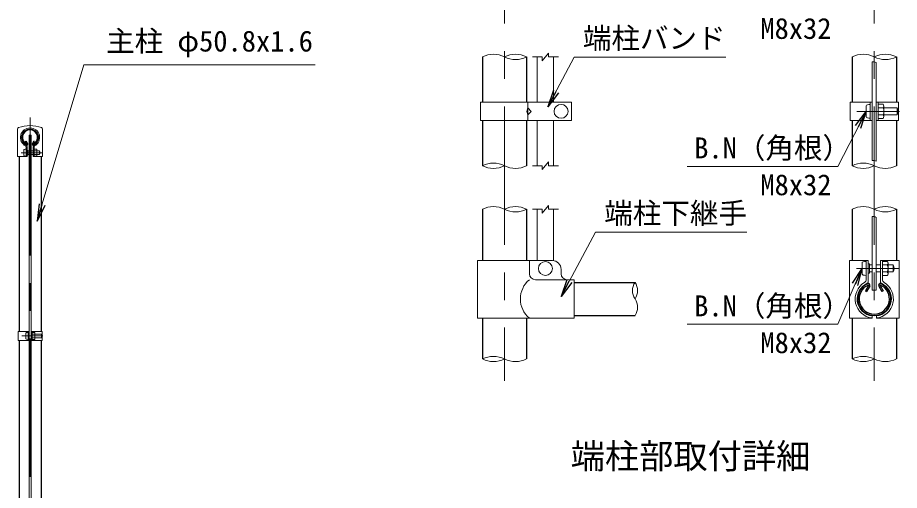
# Model space of a CAD drawing. Units: millimetres, scale not verified. Extents: x -4200 to 4200, y -2970 to 2970.
# Drawn here: x -72 to 1955, y 321 to 1407 of the extents above; entities that cross this region are included whole.
import ezdxf
from ezdxf.enums import TextEntityAlignment as Align

# ---------------------------------------------------------------- set-up
doc = ezdxf.new("R2010")
doc.units = ezdxf.units.MM
doc.header["$LTSCALE"] = 10
doc.linetypes.add('USER1', pattern=[50.8, 31.75, -6.35, 6.35, -6.35])
for name, color, linetype, lineweight in [('0-0_D-TTL-TXT', 7, 'Continuous', 25), ('0-1_D-BMK', 2, 'USER1', 13), ('0-2_D-STR1', 1, 'Continuous', 25), ('0-3_D-STR-DIM', 7, 'Continuous', 13), ('0-4_0', 7, 'Continuous', 25), ('0-B_D-STR3', 3, 'Continuous', 13), ('0-D_D-STR-TXT', 7, 'Continuous', 13)]:
    doc.layers.add(name, color=color, linetype=linetype, lineweight=lineweight)
doc.styles.add('ＭＳ ゴシック', font='')
doc.styles.get('ＭＳ ゴシック').set_extended_font_data('MS Gothic')

# ---------------------------------------------------------------- blocks, each defined once
blk = doc.blocks.new('_Open')
at = {"layer": '0-4_0'}
blk.add_line((-10, 1.667), (0, 0), dxfattribs=at)
blk.add_lwpolyline([(-10, -1.667), (0, 0), (-10, 0)], dxfattribs=at)

msp = doc.modelspace()

# ---------------------------------------------------------------- linework, layer by layer
at = {"layer": '0-1_D-BMK'}
for p, q in [((1046.97, 1710.33), (1046.97, 572.33)), ((1896.97, 1710.33), (1896.97, 572.33)), ((-43.67, 1177.33), (-43.67, -79.73)), ((1856.89, 1191.33), (1954.64, 1191.33)), ((-64, 1096.28), (-15.12, 1096.28)), ((1856.31, 830.33), (1954.07, 830.33)), ((-62.95, 675.27), (-14.07, 675.27))]:
    msp.add_line(p, q, dxfattribs=at)
at = {"layer": '0-2_D-STR1'}
for p, q in [((996.17, 1316.33), (996.17, 1212.32)), ((1097.77, 1316.33), (1097.77, 1212.32)), ((1846.17, 1316.33), (1846.17, 1212.33)), ((1947.77, 1316.33), (1947.77, 1212.33)), ((996.17, 1170.32), (996.17, 1066.33)), ((1097.77, 1170.32), (1097.77, 1066.33)), ((1846.17, 1170.33), (1846.17, 1066.33)), ((1947.77, 1170.33), (1947.77, 1066.33)), ((-53.85, 1122.02), (-52.47, 1122.82)), ((-50.35, 1115.94), (-53.85, 1122.02)), ((-48.96, 1116.74), (-52.47, 1122.82)), ((-38.39, 1116.74), (-34.88, 1122.82)), ((-37, 1115.94), (-33.49, 1122.02)), ((-33.49, 1122.02), (-34.88, 1122.82)), ((-69.07, 1087.27), (-69.07, 685.77)), ((-18.27, 1087.27), (-18.27, 685.77)), ((996.17, 966.33), (996.17, 848.33)), ((1097.77, 966.33), (1097.77, 848.33)), ((1846.17, 966.33), (1846.17, 848.33)), ((1947.77, 966.33), (1947.77, 848.33)), ((1206.97, 798.43), (1346.97, 798.43)), ((1883.62, 791.09), (1876.6, 778.94)), ((1910.31, 791.09), (1917.33, 778.94)), ((1876.6, 778.94), (1879.38, 777.33)), ((1886.4, 789.49), (1879.38, 777.33)), ((1907.53, 789.49), (1914.55, 777.33)), ((1917.33, 778.94), (1914.55, 777.33)), ((996.17, 716.33), (996.17, 622.33)), ((1097.77, 716.33), (1097.77, 622.33)), ((1206.97, 722.23), (1346.97, 722.23)), ((1846.17, 716.33), (1846.17, 622.33)), ((1947.77, 716.33), (1947.77, 622.33)), ((-69.07, 664.77), (-69.07, 263.27)), ((-18.27, 664.77), (-18.27, 263.27))]:
    msp.add_line(p, q, dxfattribs=at)
for centre, radius, start, end in [((-43.67, 1131.27), 19.05, 294.32478, 245.67522), ((-43.67, 1131.27), 17.45, 294.32478, 245.67522), ((-50.69, 1115.74), 2, 245.67522, 30), ((-50.69, 1115.74), 0.401, 245.67522, 30), ((-36.65, 1115.74), 2, 150, 294.32478), ((-36.65, 1115.74), 0.401, 150, 294.32478), ((1896.97, 760.43), 38.1, 114.32478, 65.67522), ((1896.97, 760.43), 34.89, 114.32478, 65.67522), ((1882.92, 791.5), 4.01, 330, 114.32478), ((1882.92, 791.5), 0.802, 330, 114.32478), ((1911.01, 791.5), 4.01, 65.67522, 210), ((1911.01, 791.5), 0.802, 65.67522, 210)]:
    msp.add_arc(centre, radius, start, end, dxfattribs=at)
at = {"layer": '0-3_D-STR-DIM'}
for p, q in [((1133.47, 1307.33), (1148.47, 1325.33)), ((1148.47, 1316.33), (1148.47, 1325.33)), ((1110.97, 1316.33), (1133.47, 1316.33)), ((1133.47, 1307.33), (1133.47, 1316.33)), ((1148.47, 1316.33), (1170.97, 1316.33)), ((1133.47, 1057.33), (1148.47, 1075.33)), ((1148.47, 1066.33), (1148.47, 1075.33)), ((1110.97, 1066.33), (1133.47, 1066.33)), ((1133.47, 1057.33), (1133.47, 1066.33)), ((1148.47, 1066.33), (1170.97, 1066.33)), ((1133.47, 957.33), (1148.47, 975.33)), ((1148.47, 966.33), (1148.47, 975.33)), ((1110.97, 966.33), (1133.47, 966.33)), ((1133.47, 957.33), (1133.47, 966.33)), ((1148.47, 966.33), (1170.97, 966.33))]:
    msp.add_line(p, q, dxfattribs=at)
for centre, radius, start, end in [((1021.57, 1265.57), 56.76, 63.4184, 116.5816), ((1072.37, 1265.57), 56.76, 63.4184, 116.5816), ((1871.57, 1265.57), 56.76, 63.4184, 116.5816), ((1922.37, 1265.57), 56.76, 63.4184, 116.5816), ((1072.37, 1367.1), 56.76, 243.4184, 296.5816), ((1894.01, 1290.01), 15.36, 60.95271, 95.76063), ((1922.37, 1367.1), 56.76, 243.4184, 296.5816), ((1894.01, 1063.07), 15.36, 60.95271, 95.76063), ((1021.57, 1015.57), 56.76, 63.4184, 116.5816), ((1021.57, 1117.1), 56.76, 243.4184, 296.5816), ((1072.37, 1117.1), 56.76, 243.4184, 296.5816), ((1871.57, 1015.57), 56.76, 63.4184, 116.5816), ((1871.57, 1117.1), 56.76, 243.4184, 296.5816), ((1922.37, 1117.1), 56.76, 243.4184, 296.5816), ((1021.57, 915.57), 56.76, 63.4184, 116.5816), ((1072.37, 915.57), 56.76, 63.4184, 116.5816), ((1072.37, 1017.1), 56.76, 243.4184, 296.5816), ((1871.57, 915.57), 56.76, 63.4184, 116.5816), ((1922.37, 915.57), 56.76, 63.4184, 116.5816), ((1922.37, 1017.1), 56.76, 243.4184, 296.5816), ((1894.01, 934.34), 15.36, 60.95271, 95.76063), ((1374.21, 779.38), 33.24, 145.03504, 214.96496), ((1319.72, 779.38), 33.24, 325.03504, 34.96496), ((1319.72, 741.28), 33.24, 325.03422, 34.96578), ((1021.57, 571.57), 56.76, 63.4184, 116.5816), ((1871.57, 571.57), 56.76, 63.4184, 116.5816), ((1021.57, 673.1), 56.76, 243.4184, 296.5816), ((1072.37, 673.1), 56.76, 243.4184, 296.5816), ((1871.57, 673.1), 56.76, 243.4184, 296.5816), ((1922.37, 673.1), 56.76, 243.4184, 296.5816)]:
    msp.add_arc(centre, radius, start, end, dxfattribs=at)
at = {"layer": '0-B_D-STR3'}
for p, q in [((1121.97, 1316.33), (1121.97, 1212.32)), ((1159.97, 1316.33), (1159.97, 1212.32)), ((1892.47, 1305.29), (1892.47, 1078.36)), ((1901.47, 1303.43), (1901.47, 1076.5)), ((991.97, 1170.32), (991.97, 1212.32)), ((1200.96, 1212.32), (991.97, 1212.32)), ((1100.61, 1170.32), (1100.61, 1212.32)), ((1200.96, 1170.32), (1200.96, 1212.32)), ((1841.57, 1212.33), (1892.47, 1212.33)), ((1878.27, 1204.33), (1878.27, 1178.33)), ((1887.87, 1212.33), (1887.87, 1170.33)), ((1887.87, 1207.33), (1887.87, 1175.33)), ((1901.47, 1212.33), (1952.37, 1212.33)), ((1906.07, 1212.33), (1906.07, 1170.33)), ((1917.07, 1207.53), (1906.07, 1207.53)), ((1917.07, 1199.43), (1906.07, 1199.43)), ((1919.07, 1203.16), (1919.07, 1179.26)), ((1919.07, 1199.33), (1949.87, 1199.33)), ((1949.87, 1199.33), (1949.87, 1183.33)), ((1952.37, 1212.33), (1952.37, 1170.33)), ((1917.07, 1183.23), (1906.07, 1183.23)), ((1919.07, 1183.33), (1949.87, 1183.33)), ((1200.96, 1170.32), (991.97, 1170.32)), ((1121.97, 1170.32), (1121.97, 1066.33)), ((1159.97, 1170.32), (1159.97, 1066.33)), ((1901.47, 1170.33), (1952.37, 1170.33)), ((1917.07, 1175.13), (1906.07, 1175.13)), ((-45.92, 1136.27), (-41.42, 1136.27)), ((-45.92, 1136.27), (-45.92, 229.27)), ((-41.42, 1136.27), (-41.42, 229.27)), ((-15.12, 1150.96), (-15.12, 1087.27)), ((-57.77, 1089.78), (-57.77, 1102.78)), ((-52.97, 1110.1), (-52.97, 1087.27)), ((-50.67, 1110.1), (-50.67, 1087.27)), ((-48.97, 1101.6), (-50.67, 1101.6)), ((-48.97, 1090.96), (-48.97, 1101.6)), ((-48.97, 1100.28), (-45.92, 1100.28)), ((-41.42, 1100.28), (-36.67, 1100.28)), ((-36.67, 1110.1), (-36.67, 1087.27)), ((-34.37, 1110.1), (-34.37, 1087.27)), ((-28.87, 1104.38), (-34.37, 1104.38)), ((-28.87, 1100.33), (-34.37, 1100.33)), ((-27.87, 1090.36), (-27.87, 1102.32)), ((-27.87, 1100.28), (-21.97, 1100.28)), ((-21.97, 1092.28), (-21.97, 1100.28)), ((-48.97, 1090.96), (-50.67, 1090.96)), ((-48.97, 1092.28), (-45.92, 1092.28)), ((-41.42, 1092.28), (-36.67, 1092.28)), ((-36.67, 1087.27), (-15.12, 1087.27)), ((-28.87, 1092.23), (-34.37, 1092.23)), ((-28.87, 1088.18), (-34.37, 1088.18)), ((-27.87, 1092.28), (-21.97, 1092.28)), ((1121.97, 966.33), (1121.97, 848.33)), ((1159.97, 966.33), (1159.97, 848.11)), ((1892.47, 780.33), (1892.47, 949.63)), ((1901.47, 780.33), (1901.47, 947.77)), ((985.07, 848.33), (1156.97, 848.33)), ((985.07, 716.33), (985.07, 848.33)), ((1104.07, 848.33), (1104.07, 818.33)), ((1839.87, 848.33), (1882.97, 848.33)), ((1839.87, 848.33), (1839.87, 716.33)), ((1868.77, 843.33), (1868.77, 817.33)), ((1878.37, 848.33), (1878.37, 805.35)), ((1882.97, 848.33), (1882.97, 799.82)), ((1886.37, 840.97), (1882.97, 840.97)), ((1886.37, 840.97), (1886.37, 819.7)), ((1886.37, 838.33), (1892.47, 838.33)), ((1901.47, 838.33), (1910.97, 838.33)), ((1910.97, 848.33), (1910.97, 799.82)), ((1910.97, 848.33), (1954.07, 848.33)), ((1915.57, 848.33), (1915.57, 805.35)), ((1926.57, 846.53), (1915.57, 846.53)), ((1926.57, 838.43), (1915.57, 838.43)), ((1928.57, 842.16), (1928.57, 818.26)), ((1928.57, 838.33), (1940.37, 838.33)), ((1940.37, 838.33), (1940.37, 822.33)), ((1954.07, 848.33), (1954.07, 716.33)), ((1176.97, 828.33), (1176.97, 818.33)), ((1886.37, 819.7), (1882.97, 819.7)), ((1886.37, 822.33), (1892.47, 822.33)), ((1901.47, 822.33), (1910.97, 822.33)), ((1926.57, 822.23), (1915.57, 822.23)), ((1926.57, 814.13), (1915.57, 814.13)), ((1928.57, 822.33), (1940.37, 822.33)), ((1206.97, 804.33), (1118.07, 804.33)), ((1206.97, 804.33), (1206.97, 716.33)), ((1892.47, 780.33), (1901.47, 780.33)), ((1206.97, 716.33), (985.07, 716.33)), ((1839.87, 716.33), (1891.97, 716.33)), ((1891.97, 721.25), (1891.97, 716.33)), ((1901.97, 721.25), (1901.97, 716.33)), ((1901.97, 716.33), (1954.07, 716.33)), ((-71.37, 685.77), (-45.92, 685.77)), ((-53.02, 681.77), (-53.02, 668.77)), ((-48.22, 685.77), (-48.22, 664.77)), ((-48.22, 683.27), (-48.22, 667.27)), ((-48.22, 681.47), (-48.22, 669.07)), ((-41.42, 685.77), (-15.97, 685.77)), ((-39.12, 685.77), (-39.12, 664.77)), ((-33.62, 683.37), (-39.12, 683.37)), ((-39.12, 683.37), (-39.12, 667.17)), ((-39.12, 681.47), (-39.12, 669.07)), ((-33.62, 679.32), (-39.12, 679.32)), ((-33.62, 671.22), (-39.12, 671.22)), ((-32.62, 681.19), (-32.62, 669.24)), ((-32.62, 679.27), (-17.22, 679.27)), ((-32.62, 671.27), (-17.22, 671.27)), ((-17.22, 679.27), (-17.22, 671.27)), ((-15.97, 685.77), (-15.97, 664.77)), ((-41.42, 664.77), (-15.97, 664.77)), ((-33.62, 667.17), (-39.12, 667.17))]:
    msp.add_line(p, q, dxfattribs=at)
msp.add_lwpolyline([(1100.61, 1199.32), (1097.96, 1191.32), (1100.61, 1183.32), (1108.61, 1191.32)], close=True, dxfattribs=at)
for points in [[(1841.57, 1212.33), (1841.57, 1170.33), (1892.47, 1170.33)], [(-72.22, 1150.96), (-72.22, 1087.27), (-50.67, 1087.27)], [(-71.37, 685.77), (-71.37, 664.77), (-45.92, 664.77)]]:
    msp.add_lwpolyline(points, dxfattribs=at)
for centre in [(1176.96, 1191.32), (1140.97, 830.33)]:
    msp.add_circle(centre, 16, dxfattribs=at)
for centre, radius, start, end in [((1901.66, 1191.33), 17.4, 332.26063, 27.73937), ((1913.99, 1203.48), 5.08, 307.21089, 52.78911), ((1934.87, 1191.33), 17, 331.92751, 28.07249), ((1913.97, 1179.18), 5.1, 307.42505, 52.57495), ((-43.68, 1078.54), 80, 70.77586, 109.21688), ((-68.92, 1150.96), 3.3, 109.21688, 180), ((-43.67, 1131.27), 22, 298.0884, 241.9116), ((-43.67, 1131.27), 19.7, 298.0884, 241.9116), ((-18.42, 1150.96), 3.3, 0, 70.77586), ((-54.97, 1110.1), 2, 0, 61.9116), ((-54.97, 1110.1), 4.3, 0, 61.9116), ((-32.37, 1110.1), 4.3, 118.0884, 180), ((-32.37, 1110.1), 2, 118.0884, 180), ((-30.42, 1102.36), 2.55, 307.42505, 52.57495), ((-36.57, 1096.28), 8.7, 332.26063, 27.73937), ((-29.47, 1096.28), 8.5, 331.92751, 28.07249), ((-30.41, 1090.21), 2.54, 307.21089, 52.78911), ((1156.97, 828.33), 20, 0, 90), ((1911.16, 830.33), 17.4, 332.26063, 27.73937), ((1923.49, 842.48), 5.08, 307.21089, 52.78911), ((1925.37, 830.33), 17, 331.92751, 28.07249), ((1118.07, 818.33), 14, 180, 270), ((1190.97, 818.33), 14, 180, 270), ((1923.47, 818.18), 5.1, 307.42505, 52.57495), ((1140.46, 760.33), 57.1, 129.59418, 230.40582), ((1896.97, 760.33), 44, 121.13861, 263.47502), ((1896.97, 760.33), 39.4, 114.50336, 262.7093), ((1869.77, 805.35), 8.6, 301.13861, 0), ((1878.97, 799.82), 4, 294.50336, 0), ((1896.97, 760.33), 44, 276.52498, 58.86139), ((1896.97, 760.33), 39.4, 277.2907, 65.49664), ((1914.97, 799.82), 4, 180, 245.49664), ((1924.17, 805.35), 8.6, 180, 238.86139), ((-35.16, 681.35), 2.54, 307.21089, 52.78911), ((-41.32, 675.27), 8.7, 332.26063, 27.73937), ((-35.17, 669.2), 2.55, 307.42505, 52.57495), ((-24.72, 675.27), 8.5, 331.92751, 28.07249)]:
    msp.add_arc(centre, radius, start, end, dxfattribs=at)
for centre, major_axis, start_param, end_param in [((1887.87, 1204.33), (9.6, 0), 1.5707963, 3.1415927), ((1887.87, 1178.33), (9.6, 0), 3.1415927, 4.712389), ((-52.97, 1102.78), (4.8, 0), 1.5707963, 3.1415927), ((-52.97, 1089.78), (4.8, 0), 3.1415927, 4.712389), ((1878.37, 843.33), (9.6, 0), 1.5707963, 3.1415927), ((1878.37, 817.33), (9.6, 0), 3.1415927, 4.712389), ((-48.22, 681.77), (4.8, 0), 1.5707963, 3.1415927), ((-48.22, 668.77), (4.8, 0), 3.1415927, 4.712389)]:
    msp.add_ellipse(centre, major_axis=major_axis, ratio=0.3125, start_param=start_param, end_param=end_param, dxfattribs=at)
at = {"layer": '0-D_D-STR-TXT'}
for points in [[(611.94, 1298.27), (80.28, 1298.27), (-27, 940.65)], [(1555.37, 1315.86), (1207.21, 1315.86), (1147.65, 1203.52)], [(1466.75, 1064.82), (1812.82, 1064.82), (1877.35, 1189.56)], [(1603.64, 913.76), (1256.38, 913.76), (1177.9, 767.76)], [(1466.75, 702), (1812.82, 702), (1867.97, 828.5)]]:
    msp.add_lwpolyline(points, dxfattribs=at)

# ---------------------------------------------------------------- block references
at = {"layer": '0-D_D-STR-TXT', "xscale": 4, "yscale": 4}
for p, rotation in [((1146.72, 1201.76), 242.07069), ((1878.27, 1191.33), 62.64819), ((-27.58, 938.74), 253.30154), ((1868.77, 830.33), 66.44646), ((1176.95, 765.99), 241.73951)]:
    msp.add_blockref('_Open', p, dxfattribs=dict(at, rotation=rotation))

# ---------------------------------------------------------------- texts
at = {"layer": '0-0_D-TTL-TXT', "style": 'ＭＳ ゴシック'}
msp.add_text('端柱部取付詳細', height=57.7, dxfattribs=at).set_placement((1199.07, 352.91), align=Align.BOTTOM_LEFT)
at = {"layer": '0-D_D-STR-TXT', "style": 'ＭＳ ゴシック'}
for s, p in [('M8x32', (1635.08, 1343.35)), ('主柱 φ50.8x1.6', (131.2, 1314.28)), ('端柱バンド', (1227.14, 1321.04)), ('B.N（角根）', (1482.99, 1068.75)), ('M8x32', (1635.08, 984.17)), ('端柱下継手', (1276.31, 918.95)), ('B.N（角根）', (1482.99, 705.93)), ('M8x32', (1635.08, 621.35))]:
    msp.add_text(s, height=48.09, dxfattribs=at).set_placement(p, align=Align.BOTTOM_LEFT)

doc.saveas('drawing.dxf')
